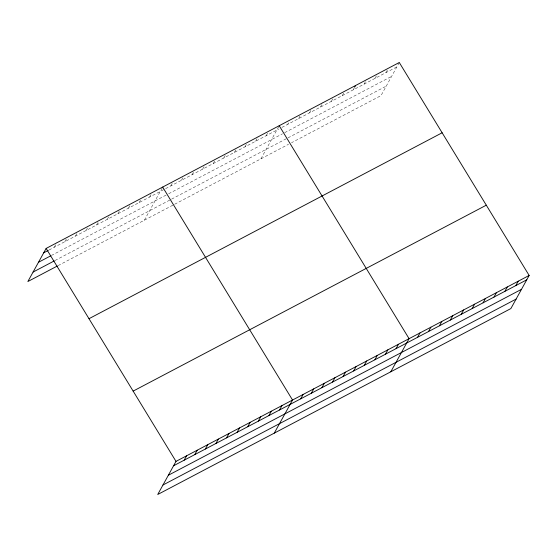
<?xml version="1.0" encoding="UTF-8"?>
<svg xmlns="http://www.w3.org/2000/svg" width="557" height="557" viewBox="0 0 557 557"><rect width="100%" height="100%" fill="white"/><g stroke="black" fill="none" stroke-linecap="round" stroke-linejoin="round"><path stroke-width="0.42" stroke-dasharray="2.79 2.09" d="M54.308 247.224L56.723 242.845M64.904 241.647L67.32 237.268M75.501 236.071L77.514 232.422M86.091 230.494L88.103 226.845M96.688 224.917L98.7 221.268M107.285 219.333L109.701 214.96M117.875 213.756L119.887 210.114M128.472 208.179L130.484 204.53M139.062 202.602L141.081 198.953M149.659 197.025L151.671 193.376M144.388 220.189L162.672 187.068M170.846 185.871L172.865 182.223M181.443 180.294L183.455 176.646M192.04 174.717L194.052 171.069M202.63 169.133L205.046 164.761M213.227 163.556L215.239 159.908M223.823 157.979L225.836 154.331M234.413 152.402L236.433 148.754M245.01 146.825L247.023 143.177M255.607 141.248L258.023 136.869M266.197 135.671L268.209 132.023M260.927 158.829L279.21 125.715M287.711 124.343L288.512 122.888M298.622 118.599L300.641 114.951M309.539 112.848L311.551 109.207M320.456 107.104L322.872 102.725M331.373 101.36L333.385 97.712M342.29 95.609L344.303 91.961M353.201 89.865L354.816 86.948M364.118 84.114L366.534 79.742M375.035 78.37L377.047 74.722M385.952 72.626L387.964 68.977M399.278 62.502L381.002 95.616L291.492 142.738M49.009 250.016L278.98 128.946M281.891 127.407L396.863 66.875M51.341 255.517L167.887 194.156M168.639 193.759L282.476 133.826M284.655 132.677L391.627 76.358M55.032 260.502L170.811 199.545M171.57 199.148L287.266 138.233M287.997 137.851L386.238 86.133M58.123 265.605L173.902 204.649M174.661 204.252L288.582 144.27"/><path stroke-width="0.84" d="M529.15 275.457L175.998 461.384L157.722 494.498L510.866 308.571L529.15 275.457L399.278 62.502L46.134 248.429L27.85 281.543L57.364 266.002M354.816 86.948L355.617 85.486M184.179 460.186L186.595 455.807M194.776 454.603L197.192 450.23M205.366 449.026L207.782 444.653M215.963 443.449L218.379 439.076M226.553 437.872L228.976 433.492M237.15 432.295L239.566 427.915M247.747 426.718L250.163 422.338M258.337 421.141L260.753 416.761M268.934 415.564L271.35 411.184M279.53 409.987L281.946 405.607M274.26 433.144L292.536 400.03L162.672 187.068M300.717 398.826L303.133 394.453M311.314 393.249L313.73 388.877M321.904 387.672L324.32 383.293M332.501 382.095L334.917 377.716M343.098 376.518L345.514 372.139M353.688 370.941L356.104 366.562M364.285 365.364L366.701 360.985M374.882 359.78L377.298 355.408M385.472 354.203L387.888 349.831M396.069 348.626L398.485 344.254M390.798 371.791L409.082 338.67L279.21 125.715M417.576 337.305L419.992 332.926M428.493 331.554L430.909 327.182M439.41 325.81L441.826 321.431M450.328 320.066L452.744 315.687M461.238 314.315L463.654 309.936M472.155 308.571L474.571 304.192M483.072 302.82L485.488 298.448M493.989 297.076L496.405 292.697M504.9 291.332L507.316 286.952M515.817 285.581L518.233 281.208M43.718 252.801L48.257 250.413M38.482 262.284L50.59 255.914M33.086 272.06L54.273 260.906M88.988 318.701L442.14 132.775M133.144 391.111L486.296 205.185M173.582 465.763L526.734 279.837M168.346 475.246L521.498 289.32M162.957 485.015L516.102 299.088M46.134 248.429L175.998 461.384"/></g></svg>
